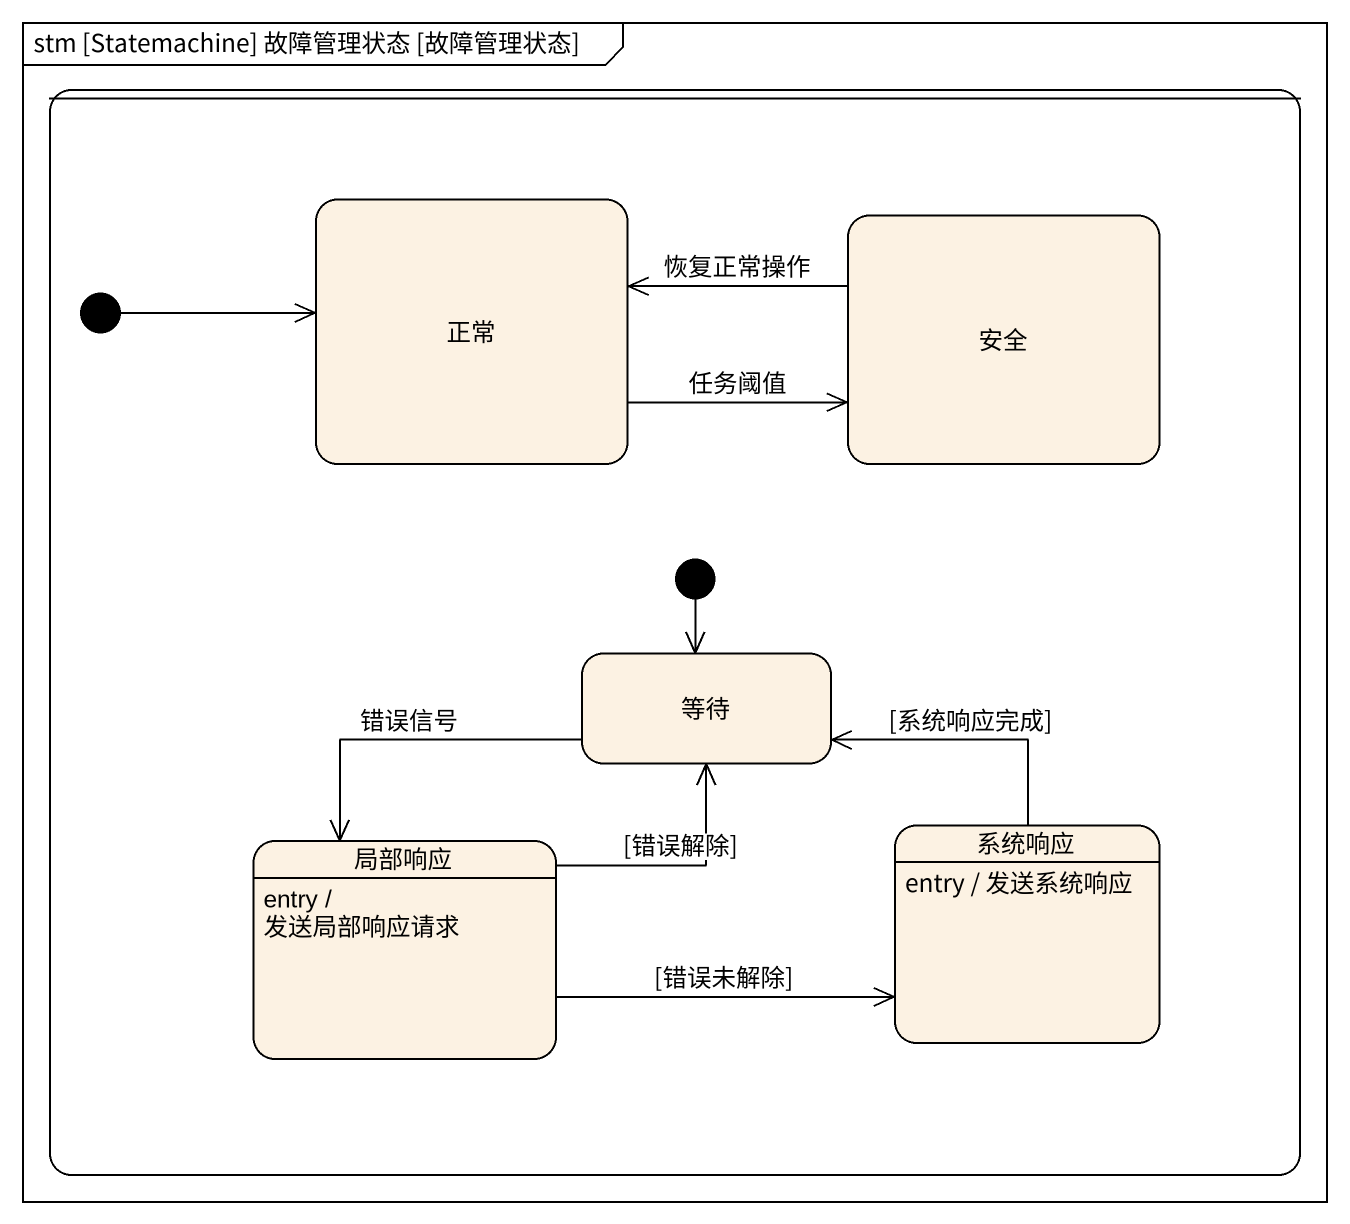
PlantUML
@startuml
mainframe stm [Statemachine] 故障管理状态 [故障管理状态]
hide empty description
state " " as state1 {
  state 正常
  state 安全
  state initial1 <<start>>
  state initial2 <<start>>
  state 等待
  state 局部响应
  局部响应 : entry / 发送局部响应请求
  state 系统响应
  系统响应 : entry / 发送系统响应
}
正常 -right-> 安全 : 任务阈值
安全 -left-> 正常 : 恢复正常操作
initial1 -right-> 正常
initial2 --> 等待
等待 --> 局部响应 : 错误信号
局部响应 -up-> 等待 : [错误解除]
局部响应 -right-> 系统响应 : [错误未解除]
系统响应 -up-> 等待 : [系统响应完成]
@enduml
